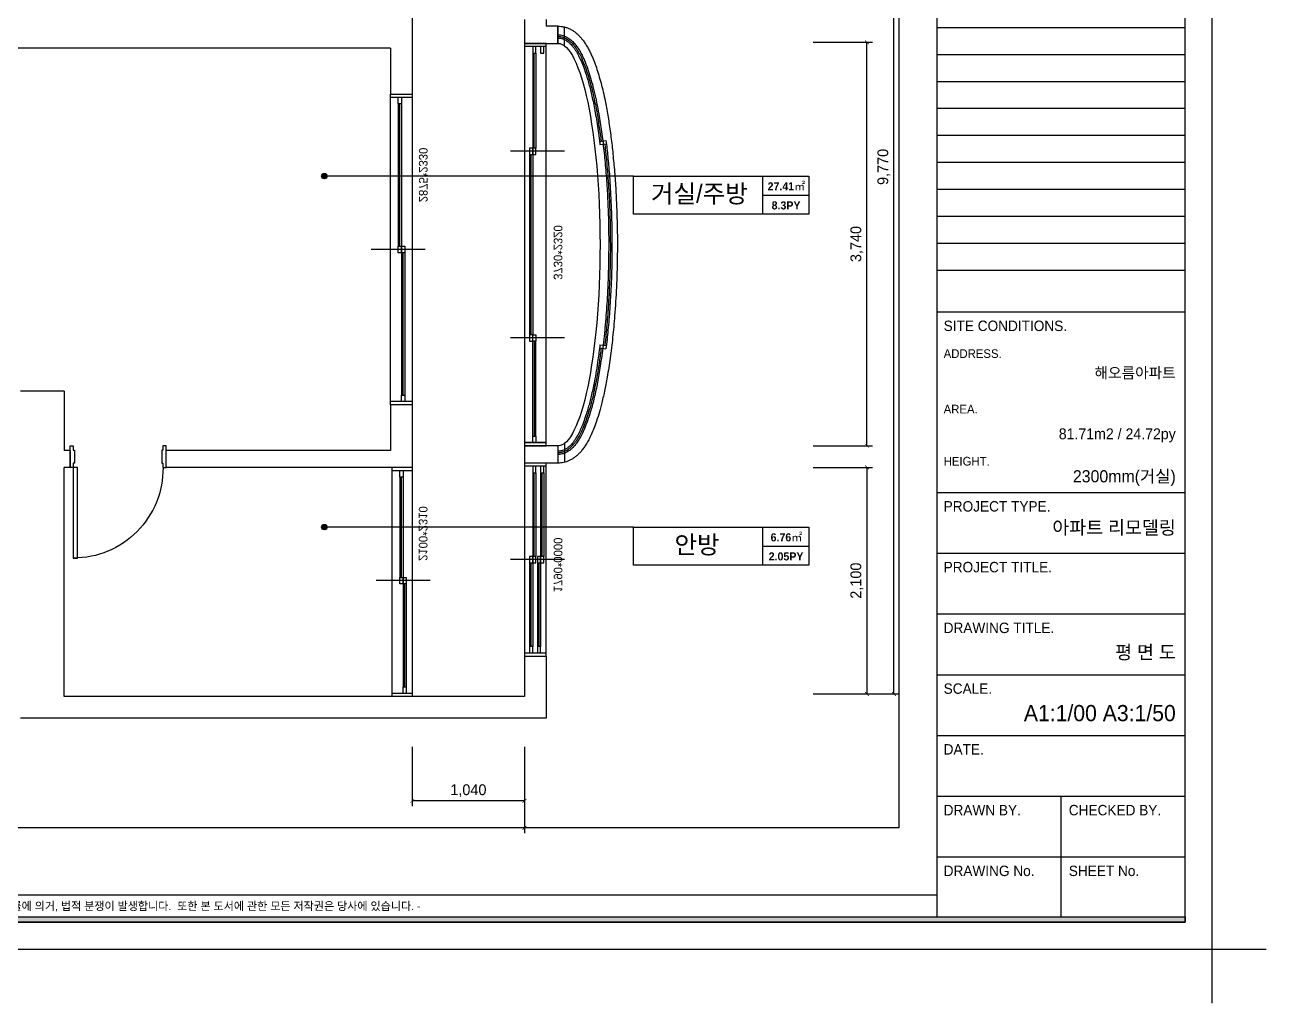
# Model space of a CAD drawing. Header units: inches. Extents: x 47110 to 180628, y 8205 to 35062.
# Drawn here: x 145971 to 157473, y 19212 to 28280 of the extents above; entities that cross this region are included whole.
import ezdxf
from ezdxf.enums import TextEntityAlignment as Align

# ---------------------------------------------------------------- set-up
doc = ezdxf.new("R2010")
doc.units = ezdxf.units.IN
doc.header["$LTSCALE"] = 100
doc.header["$MEASUREMENT"] = 0
doc.header["$PDSIZE"] = 700.071425
for name, color, linetype in [('0-ELC TEXT', 7, 'Continuous'), ('03-TEXT', 3, 'Continuous'), ('07-DIM', 1, 'Continuous'), ('CO-DO-FR', 7, 'Continuous'), ('CO-DOOR', 8, 'Continuous'), ('F-SYM', 7, 'Continuous'), ('FORM(YOURNAME)-11', 1, 'Continuous'), ('도면층2', 2, 'Continuous'), ('도면층4', 4, 'Continuous'), ('도면층5', 5, 'Continuous')]:
    doc.layers.add(name, color=color, linetype=linetype)
doc.styles.add('YOURNAME', font='HY울릉도M.TTF')
doc.styles.add('넥슨고딕', font='NEXONLv1GothicBold.ttf')
doc.styles.add('마감재', font='stylu.ttf')
doc.styles.add('코레일둥고', font='Korail_Round_Gothic_Medium.ttf')
doc.dimstyles.new('벽치수 Copy of DIM-50', dxfattribs={"dimscale": 50, "dimtxt": 2, "dimasz": 0.7, "dimexe": 1, "dimexo": 1, "dimgap": 0.7, "dimtad": 1, "dimdec": 0, "dimzin": 1, "dimdsep": 46, "dimlunit": 6, "dimtxsty": '마감재', "dimblk": 'ARCHTICK', "dimcen": -0.09, "dimclrd": 256, "dimclre": 256, "dimclrt": 3, "dimadec": 0, "dimazin": 0, "dimtfac": 1, "dimtdec": 0, "dimtix": 1, "dimtmove": 2, "dimatfit": 0, "dimldrblk": 'ARCHTICK', "dimfxl": 1, "dimtolj": 1, "dimtzin": 0, "dimarcsym": 0})

# ---------------------------------------------------------------- blocks, each defined once
blk = doc.blocks.new('FORM-PLAN')
at = {"layer": 'FORM(YOURNAME)-11'}
h = blk.add_hatch(color=256, dxfattribs=at)
h.dxf.hatch_style = 1
h.paths.add_polyline_path([(-71444, 55115), (10556, 55115), (10556, 54915), (-71444, 54915)])
h.paths.add_polyline_path([(-71444, -2085), (10556, -2085), (10556, -2285), (-71444, -2285)])
at = {"layer": 'Defpoints', "color": 158}
for p, q in [((1346, 54915), (1346, -2085)), ((1346, -1285), (-71444, -1285))]:
    blk.add_line(p, q, dxfattribs=at)
for points in [[(-71444, -2285), (10556, -2285), (10556, 55115), (-71444, 55115)], [(-69444, 53115), (-64, 53115), (-64, 1215), (-69444, 1215)]]:
    blk.add_lwpolyline(points, close=True, dxfattribs=at)
at = {"layer": 'Defpoints', "color": 1}
blk.add_lwpolyline([(11556, -5285), (11556, -3285), (13556, -3285)], dxfattribs=at)
at = {"layer": 'FORM(YOURNAME)-11', "color": 14}
for p, q in [((1346, 30893), (10556, 30893)), ((1346, 29893), (10556, 29893)), ((1346, 28893), (10556, 28893)), ((1346, 27893), (10556, 27893)), ((1346, 26893), (10556, 26893)), ((1346, 25893), (10556, 25893)), ((1346, 24893), (10556, 24893)), ((1346, 23893), (10556, 23893)), ((1346, 22893), (10556, 22893)), ((1346, 21893), (10556, 21893)), ((1346, 20344), (10556, 20344)), ((1346, 13651), (10556, 13651)), ((1346, 11398), (10556, 11398)), ((1346, 9146), (10556, 9146)), ((1346, 6893), (10556, 6893)), ((1346, 4641), (10556, 4641)), ((1346, 2388), (10556, 2388)), ((5951, 2388), (5951, -2085)), ((1346, 136), (10556, 136))]:
    blk.add_line(p, q, dxfattribs=at)
at = {"layer": 'FORM(YOURNAME)-11', "color": 250}
blk.add_lwpolyline([(-72444, -3285), (11556, -3285), (11556, 56115), (-72444, 56115)], close=True, dxfattribs=at)
at = {"layer": 'FORM(YOURNAME)-11'}
blk.add_lwpolyline([(-71444, -2085), (10556, -2085), (10556, -2285), (-71444, -2285)], close=True, dxfattribs=at)
at = {"layer": 'FORM(YOURNAME)-11', "color": 14, "style": 'YOURNAME'}
for s, height, p in [('SITE CONDITIONS.', 386.14, (1603, 19829)), ('PROJECT TYPE.', 386.14, (1603, 13136)), ('PROJECT TITLE.', 386.14, (1603, 10883)), ('DRAWING TITLE.', 386.14, (1603, 8631)), ('SCALE.', 386.1, (1603, 6378)), ('DATE.', 386.1, (1603, 4126)), ('DRAWN BY.', 386.1, (1603, 1873)), ('CHECKED BY.', 386.14, (6240, 1873)), ('DRAWING No.', 386.14, (1603, -379)), ('SHEET No.', 386.1, (6240, -379))]:
    blk.add_text(s, height=height, dxfattribs=at).set_placement(p, align=Align.MIDDLE_LEFT)
at = {"layer": 'FORM(YOURNAME)-11', "color": 251, "style": 'YOURNAME'}
for s, p in [('ADDRESS.', (1603, 18799)), ('AREA.', (1603, 16740)), ('HEIGHT.', (1603, 14809))]:
    blk.add_text(s, height=321.8, dxfattribs=at).set_placement(p, align=Align.MIDDLE_LEFT)
at = {"layer": 'FORM(YOURNAME)-11', "color": 1, "style": 'YOURNAME'}
blk.add_text("- 본 도서는 어떠한 경우에도 무단으로 도용할 수 없으며 도용시 '지적재산권' 보호에 관한 법률에 의거, 법적 분쟁이 발생합니다.  또한 본 도서에 관한 모든 저작권은 당사에 있습니다. -", height=300, dxfattribs=at).set_placement((-32990, -1685), align=Align.MIDDLE_CENTER)
at = {"layer": 'FORM(YOURNAME)-11', "color": 3, "style": 'YOURNAME'}
for tag, height, p in [('1', 450, (9905, 18188)), ('2', 450, (9905, 17544)), ('3', 450, (9905, 16257)), ('4', 450, (9905, 14326)), ('5', 515, (9905, 12009)), ('6', 515, (9905, 9757)), ('7', 515, (9905, 7504)), ('8', 515, (9905, 5252)), ('9', 515, (9905, 2999)), ('10', 515, (5655, 811)), ('11', 515, (9905, 747)), ('12', 515, (5655, -1441)), ('13', 515, (9905, -1441))]:
    blk.add_attdef(tag, text='', height=height, dxfattribs=at).set_placement(p, align=Align.MIDDLE_RIGHT)
blk = doc.blocks.new('_ArchTick')
at = {"color": 0, "linetype": 'ByBlock', "const_width": 0.15}
blk.add_lwpolyline([(-0.5, -0.5), (0.5, 0.5)], dxfattribs=at)
blk = doc.blocks.new('*D154')
at = {"layer": '07-DIM', "lineweight": -2, "transparency": 16777216}
for p, q in [((140271, 21587), (140271, 20787)), ((150601, 21587), (150601, 20787)), ((150601, 20837), (140271, 20837))]:
    blk.add_line(p, q, dxfattribs=at)
at = {"layer": 'Defpoints', "color": 0, "transparency": 16777216}
for p in [(140271, 21637), (150601, 21637), (140271, 20837)]:
    blk.add_point(p, dxfattribs=at)
at = {"layer": '07-DIM', "lineweight": -2, "transparency": 16777216, "xscale": 35, "yscale": 35, "zscale": 35, "rotation": 180}
blk.add_blockref('_ArchTick', (140271, 20837), dxfattribs=at)
at = {"layer": '07-DIM', "lineweight": -2, "transparency": 16777216, "xscale": 35, "yscale": 35, "zscale": 35}
blk.add_blockref('_ArchTick', (150601, 20837), dxfattribs=at)
at = {"layer": '07-DIM', "color": 3, "transparency": 16777216, "insert": (145436, 20931), "char_height": 100, "attachment_point": 5, "style": '마감재'}
blk.add_mtext('\\A1;10,330', dxfattribs=at)
blk = doc.blocks.new('fffsere')
at = {"layer": 'CO-DO-FR'}
for points in [[(55344, 24009), (55344, 24209), (55374, 24209), (55374, 24169), (55384, 24169), (55384, 24049), (55374, 24049), (55374, 24009), (55344, 24009)], [(56234, 24009), (56234, 24209), (56204, 24209), (56204, 24169), (56194, 24169), (56194, 24049), (56204, 24049), (56204, 24009), (56234, 24009)]]:
    blk.add_lwpolyline(points, close=True, dxfattribs=at)
at = {"layer": 'CO-DOOR'}
blk.add_lwpolyline([(56164, 23169), (56164, 24009), (56204, 24009), (56204, 23169)], close=True, dxfattribs=at)
blk.add_arc((56205, 24000), 832, 179.4153, 269.8986, dxfattribs=at)
at = {"layer": '도면층2'}
for p, q in [((53064, 28559), (53064, 27469)), ((51714, 28099), (51714, 27939)), ((51714, 28099), (51824, 28099)), ((51824, 28159), (51824, 28099)), ((52024, 28159), (52024, 27939)), ((52024, 27939), (51714, 27939)), ((53264, 27894), (53264, 27469)), ((53264, 27894), (56764, 27894)), ((53264, 27469), (53064, 27469)), ((56289, 24714), (56289, 24164)), ((56289, 24714), (56694, 24714)), ((53064, 24589), (53064, 24009)), ((53064, 24589), (53264, 24589)), ((53064, 24589), (53264, 24589)), ((53264, 24589), (53264, 24164)), ((51714, 24209), (52024, 24209)), ((51714, 24209), (51714, 24049)), ((52024, 24209), (52024, 24049)), ((53264, 24164), (55344, 24164)), ((55344, 24009), (55344, 24164)), ((56234, 24164), (56289, 24164)), ((56234, 24164), (56234, 24009)), ((51714, 24049), (52024, 24049)), ((53064, 24009), (55344, 24009)), ((56234, 24009), (56289, 24009)), ((56289, 21884), (56289, 24009)), ((51824, 22259), (51824, 21684)), ((52024, 22259), (51824, 22259)), ((52024, 22259), (52024, 21884)), ((52024, 21884), (56289, 21884)), ((51824, 21684), (56694, 21684))]:
    blk.add_line(p, q, dxfattribs=at)
at = {"layer": '도면층4'}
for p, q in [((51654, 27916), (51654, 28091)), ((51714, 27939), (51714, 28099)), ((51824, 24209), (51824, 27939)), ((51824, 27939), (52024, 27939)), ((51824, 27909), (52024, 27909)), ((51933, 26969), (51933, 27849)), ((52024, 27939), (52024, 24209)), ((53064, 27469), (53064, 24589)), ((53264, 27439), (53064, 27439)), ((53179, 26059), (53179, 27379)), ((53264, 24589), (53264, 27469)), ((51328, 27031), (51269, 27038)), ((51325, 27001), (51265, 27009)), ((51654, 26939), (52154, 26939)), ((51963, 25239), (51963, 26909)), ((52944, 26029), (53444, 26029)), ((53149, 24679), (53149, 25999)), ((51654, 25209), (52154, 25209)), ((51325, 25146), (51265, 25139)), ((51328, 25116), (51269, 25109)), ((51933, 25179), (51933, 24299)), ((53064, 24619), (53264, 24619)), ((51654, 24231), (51654, 24056)), ((51714, 24209), (51714, 24049)), ((52024, 24239), (51824, 24239)), ((51824, 24239), (52024, 24239)), ((52024, 24209), (51824, 24209)), ((51824, 24209), (52024, 24209)), ((55344, 24009), (55344, 24164)), ((51824, 22259), (51824, 24049)), ((51824, 24049), (52024, 24049)), ((52024, 24049), (52024, 22259)), ((51824, 24019), (52024, 24019)), ((51859, 23184), (51859, 23959)), ((51933, 23184), (51933, 23959)), ((53064, 24009), (53064, 21884)), ((53249, 23979), (53064, 23979)), ((53249, 21884), (53249, 24009)), ((53164, 22989), (53164, 23919)), ((51654, 23154), (52154, 23154)), ((51889, 22349), (51889, 23124)), ((51963, 22349), (51963, 23124)), ((52899, 22959), (53399, 22959)), ((53134, 21974), (53134, 22929)), ((52024, 22289), (51824, 22289)), ((52024, 22259), (51824, 22259)), ((53064, 21914), (53249, 21914))]:
    blk.add_line(p, q, dxfattribs=at)
for points in [[(51874, 27849), (51844, 27849), (51844, 27909), (51874, 27909)], [(51948, 27849), (51918, 27849), (51918, 27909), (51948, 27909)], [(53164, 27379), (53194, 27379), (53194, 27439), (53164, 27439)], [(51948, 26909), (51918, 26909), (51918, 26969), (51948, 26969)], [(51978, 26909), (51948, 26909), (51948, 26969), (51978, 26969)], [(53134, 25999), (53164, 25999), (53164, 26059), (53134, 26059)], [(53164, 25999), (53194, 25999), (53194, 26059), (53164, 26059)], [(51948, 25239), (51918, 25239), (51918, 25179), (51948, 25179)], [(51978, 25179), (51948, 25179), (51948, 25239), (51978, 25239)], [(53134, 24619), (53164, 24619), (53164, 24679), (53134, 24679)], [(51948, 24299), (51918, 24299), (51918, 24239), (51948, 24239)], [(51874, 23959), (51844, 23959), (51844, 24019), (51874, 24019)], [(51948, 23959), (51918, 23959), (51918, 24019), (51948, 24019)], [(53149, 23919), (53179, 23919), (53179, 23979), (53149, 23979)], [(51874, 23124), (51844, 23124), (51844, 23184), (51874, 23184)], [(51904, 23124), (51874, 23124), (51874, 23184), (51904, 23184)], [(51948, 23124), (51918, 23124), (51918, 23184), (51948, 23184)], [(51978, 23124), (51948, 23124), (51948, 23184), (51978, 23184)], [(53119, 22929), (53149, 22929), (53149, 22989), (53119, 22989)], [(53149, 22929), (53179, 22929), (53179, 22989), (53149, 22989)], [(51904, 22289), (51874, 22289), (51874, 22349), (51904, 22349)], [(51978, 22289), (51948, 22289), (51948, 22349), (51978, 22349)], [(53119, 21914), (53149, 21914), (53149, 21974), (53119, 21974)]]:
    blk.add_lwpolyline(points, close=True, dxfattribs=at)
blk.add_ellipse((51714, 26074), major_axis=(0, -1865), ratio=0.209115, start_param=3.141593, end_param=6.283185, dxfattribs=at)
for points, knots in [([(51714, 28099), (51703, 28099), (51693, 28098), (51673, 28095), (51663, 28093), (51643, 28089), (51634, 28086), (51616, 28079), (51607, 28075), (51591, 28066), (51583, 28062), (51568, 28052), (51560, 28047), (51547, 28036), (51540, 28030), (51527, 28019), (51521, 28013), (51510, 28001), (51504, 27995), (51494, 27983), (51488, 27976), (51476, 27960), (51468, 27949), (51454, 27928), (51448, 27917), (51435, 27894), (51429, 27883), (51416, 27859), (51411, 27847), (51399, 27821), (51393, 27808), (51380, 27775), (51372, 27753), (51356, 27709), (51349, 27686), (51334, 27639), (51327, 27614), (51313, 27563), (51306, 27537), (51293, 27482), (51287, 27454), (51272, 27382), (51264, 27337), (51247, 27244), (51240, 27196), (51226, 27096), (51219, 27045), (51207, 26940), (51202, 26886), (51192, 26777), (51187, 26721), (51179, 26608), (51176, 26550), (51169, 26403), (51166, 26313), (51163, 26131), (51163, 26040), (51166, 25858), (51168, 25767), (51176, 25589), (51182, 25501), (51194, 25346), (51200, 25279), (51214, 25148), (51221, 25084), (51238, 24961), (51248, 24902), (51266, 24800), (51274, 24756), (51292, 24672), (51301, 24632), (51319, 24562), (51327, 24531), (51345, 24472), (51354, 24444), (51371, 24396), (51379, 24375), (51395, 24335), (51403, 24316), (51419, 24283), (51426, 24268), (51442, 24241), (51450, 24227), (51465, 24204), (51472, 24193), (51487, 24173), (51495, 24163), (51510, 24146), (51517, 24138), (51532, 24124), (51540, 24116), (51556, 24104), (51564, 24098), (51579, 24088), (51588, 24083), (51605, 24074), (51614, 24070), (51631, 24063), (51640, 24060), (51656, 24055), (51665, 24053), (51682, 24051), (51691, 24050), (51705, 24049), (51709, 24049), (51714, 24049)], [3.141593, 3.141593, 3.141593, 3.141593, 3.168318, 3.168318, 3.195044, 3.195044, 3.221769, 3.221769, 3.248494, 3.248494, 3.27522, 3.27522, 3.301945, 3.301945, 3.328671, 3.328671, 3.355396, 3.355396, 3.382122, 3.382122, 3.408847, 3.408847, 3.449894, 3.449894, 3.49094, 3.49094, 3.531987, 3.531987, 3.573034, 3.573034, 3.61408, 3.61408, 3.676622, 3.676622, 3.739165, 3.739165, 3.801707, 3.801707, 3.864249, 3.864249, 3.926792, 3.926792, 4.020706, 4.020706, 4.114621, 4.114621, 4.208536, 4.208536, 4.30245, 4.30245, 4.396365, 4.396365, 4.49028, 4.49028, 4.634291, 4.634291, 4.778302, 4.778302, 4.922313, 4.922313, 5.066325, 5.066325, 5.181637, 5.181637, 5.296949, 5.296949, 5.41226, 5.41226, 5.503569, 5.503569, 5.594878, 5.594878, 5.670836, 5.670836, 5.746794, 5.746794, 5.807886, 5.807886, 5.868978, 5.868978, 5.918382, 5.918382, 5.967786, 5.967786, 6.008559, 6.008559, 6.049333, 6.049333, 6.083253, 6.083253, 6.117174, 6.117174, 6.145316, 6.145316, 6.173458, 6.173458, 6.2016, 6.2016, 6.224938, 6.224938, 6.248275, 6.248275, 6.271612, 6.271612, 6.283185, 6.283185, 6.283185, 6.283185]), ([(51714, 28004), (51708, 28004), (51702, 28003), (51691, 28002), (51687, 28001), (51677, 27999), (51672, 27998), (51663, 27995), (51659, 27993), (51647, 27989), (51640, 27985), (51627, 27978), (51621, 27973), (51609, 27964), (51603, 27959), (51592, 27949), (51586, 27944), (51575, 27932), (51570, 27926), (51558, 27911), (51551, 27902), (51538, 27882), (51532, 27872), (51517, 27846), (51508, 27830), (51492, 27796), (51484, 27778), (51468, 27740), (51461, 27720), (51446, 27678), (51439, 27656), (51425, 27610), (51418, 27586), (51404, 27536), (51398, 27510), (51382, 27443), (51373, 27400), (51355, 27310), (51347, 27264), (51332, 27167), (51324, 27116), (51316, 27054), (51315, 27044), (51314, 27033)], [3.141593, 3.141593, 3.141593, 3.141593, 3.166318, 3.166318, 3.187264, 3.187264, 3.20821, 3.20821, 3.229156, 3.229156, 3.262365, 3.262365, 3.295574, 3.295574, 3.328782, 3.328782, 3.361991, 3.361991, 3.3952, 3.3952, 3.440977, 3.440977, 3.486755, 3.486755, 3.550178, 3.550178, 3.613602, 3.613602, 3.677025, 3.677025, 3.740448, 3.740448, 3.803872, 3.803872, 3.867295, 3.867295, 3.964001, 3.964001, 4.060707, 4.060707, 4.157413, 4.157413, 4.177157, 4.177157, 4.177157, 4.177157]), ([(51280, 27007), (51278, 26992), (51277, 26977), (51267, 26893), (51261, 26823), (51249, 26673), (51243, 26593), (51235, 26430), (51232, 26348), (51229, 26182), (51228, 26098), (51229, 25932), (51231, 25848), (51237, 25684), (51241, 25602), (51250, 25457), (51255, 25393), (51266, 25268), (51272, 25207), (51280, 25145), (51280, 25143), (51280, 25141)], [4.195377, 4.195377, 4.195377, 4.195377, 4.222598, 4.222598, 4.345169, 4.345169, 4.477941, 4.477941, 4.610712, 4.610712, 4.743484, 4.743484, 4.876255, 4.876255, 5.009026, 5.009026, 5.117207, 5.117207, 5.225387, 5.225387, 5.229401, 5.229401, 5.229401, 5.229401]), ([(51314, 25114), (51319, 25073), (51324, 25032), (51338, 24941), (51346, 24891), (51363, 24797), (51372, 24752), (51390, 24667), (51400, 24627), (51419, 24557), (51428, 24526), (51444, 24474), (51452, 24452), (51467, 24409), (51475, 24389), (51492, 24351), (51500, 24333), (51516, 24302), (51523, 24289), (51537, 24267), (51543, 24258), (51555, 24240), (51562, 24232), (51575, 24216), (51581, 24209), (51595, 24195), (51602, 24189), (51617, 24177), (51624, 24172), (51639, 24163), (51645, 24160), (51659, 24154), (51666, 24151), (51678, 24148), (51683, 24147), (51695, 24145), (51701, 24144), (51709, 24144), (51711, 24144), (51714, 24144)], [5.247621, 5.247621, 5.247621, 5.247621, 5.324675, 5.324675, 5.424788, 5.424788, 5.521763, 5.521763, 5.618738, 5.618738, 5.699752, 5.699752, 5.76575, 5.76575, 5.831749, 5.831749, 5.897747, 5.897747, 5.951128, 5.951128, 5.993839, 5.993839, 6.036549, 6.036549, 6.077683, 6.077683, 6.118817, 6.118817, 6.15995, 6.15995, 6.191936, 6.191936, 6.223923, 6.223923, 6.247082, 6.247082, 6.273818, 6.273818, 6.283185, 6.283185, 6.283185, 6.283185]), ([(51325, 25146), (51331, 25098), (51337, 25052), (51353, 24937), (51364, 24870), (51384, 24765), (51393, 24724), (51411, 24647), (51420, 24610), (51438, 24543), (51448, 24512), (51466, 24457), (51475, 24432), (51491, 24390), (51499, 24373), (51514, 24339), (51522, 24324), (51536, 24298), (51542, 24288), (51553, 24270), (51558, 24263), (51567, 24249), (51572, 24242), (51581, 24231), (51585, 24227), (51593, 24218), (51597, 24214), (51605, 24206), (51609, 24203), (51620, 24194), (51626, 24189), (51640, 24180), (51647, 24176), (51660, 24170), (51666, 24167), (51676, 24164), (51679, 24163), (51685, 24162), (51689, 24161), (51695, 24160), (51699, 24159), (51705, 24159), (51708, 24159), (51712, 24159), (51713, 24159), (51714, 24159)], [5.229334, 5.229334, 5.229334, 5.229334, 5.316844, 5.316844, 5.451769, 5.451769, 5.542972, 5.542972, 5.633865, 5.633865, 5.717545, 5.717545, 5.794034, 5.794034, 5.8552, 5.8552, 5.916366, 5.916366, 5.961428, 5.961428, 5.996458, 5.996458, 6.031489, 6.031489, 6.056961, 6.056961, 6.082434, 6.082434, 6.107906, 6.107906, 6.146411, 6.146411, 6.184916, 6.184916, 6.216404, 6.216404, 6.232502, 6.232502, 6.248601, 6.248601, 6.2647, 6.2647, 6.279716, 6.279716, 6.283185, 6.283185, 6.283185, 6.283185])]:
    blk.add_open_spline(points, degree=3, knots=knots, dxfattribs=at)
at = {"layer": '도면층5'}
for p, q in [((51918, 27849), (51918, 26969)), ((51948, 27849), (51948, 26969)), ((53164, 27379), (53164, 26059)), ((53194, 27379), (53194, 26059)), ((51948, 26909), (51948, 25239)), ((51978, 26909), (51978, 25239)), ((53134, 25999), (53134, 24679)), ((53164, 25999), (53164, 24679)), ((51918, 24299), (51918, 25179)), ((51948, 24299), (51948, 25179)), ((51844, 23959), (51844, 23184)), ((51874, 23959), (51874, 23184)), ((51918, 23959), (51918, 23184)), ((51948, 23959), (51948, 23184)), ((53149, 23919), (53149, 22989)), ((53179, 23919), (53179, 22989)), ((51874, 23124), (51874, 22349)), ((51904, 23124), (51904, 22349)), ((51948, 23124), (51948, 22349)), ((51978, 23124), (51978, 22349)), ((53119, 22929), (53119, 21974)), ((53149, 22929), (53149, 21974))]:
    blk.add_line(p, q, dxfattribs=at)
for points, knots in [([(51714, 28019), (51705, 28019), (51697, 28018), (51681, 28016), (51673, 28014), (51658, 28009), (51650, 28006), (51636, 28000), (51629, 27996), (51616, 27988), (51610, 27984), (51597, 27974), (51591, 27969), (51580, 27959), (51574, 27953), (51564, 27941), (51558, 27935), (51546, 27920), (51538, 27910), (51524, 27888), (51517, 27877), (51504, 27854), (51497, 27842), (51485, 27816), (51478, 27803), (51466, 27775), (51460, 27760), (51445, 27721), (51436, 27696), (51418, 27642), (51410, 27614), (51393, 27554), (51385, 27523), (51370, 27459), (51363, 27425), (51349, 27356), (51342, 27320), (51326, 27231), (51318, 27176), (51302, 27064), (51295, 27006), (51282, 26886), (51276, 26825), (51266, 26699), (51261, 26635), (51254, 26505), (51251, 26440), (51246, 26307), (51245, 26240), (51243, 26079), (51244, 25984), (51247, 25797), (51251, 25703), (51260, 25535), (51265, 25459), (51277, 25312), (51284, 25240), (51300, 25100), (51309, 25033), (51327, 24915), (51335, 24864), (51353, 24766), (51363, 24719), (51384, 24631), (51394, 24589), (51414, 24518), (51423, 24489), (51442, 24434), (51452, 24408), (51470, 24364), (51478, 24345), (51495, 24310), (51504, 24293), (51520, 24266), (51527, 24254), (51543, 24232), (51550, 24222), (51565, 24204), (51572, 24196), (51587, 24182), (51594, 24176), (51608, 24165), (51615, 24160), (51628, 24152), (51636, 24148), (51650, 24141), (51658, 24138), (51673, 24134), (51679, 24132), (51693, 24130), (51700, 24129), (51709, 24129), (51711, 24129), (51714, 24129)], [3.141593, 3.141593, 3.141593, 3.141593, 3.173311, 3.173311, 3.20503, 3.20503, 3.236748, 3.236748, 3.268467, 3.268467, 3.300186, 3.300186, 3.331904, 3.331904, 3.363623, 3.363623, 3.395341, 3.395341, 3.443287, 3.443287, 3.491233, 3.491233, 3.539178, 3.539178, 3.587124, 3.587124, 3.63507, 3.63507, 3.711402, 3.711402, 3.787733, 3.787733, 3.864065, 3.864065, 3.940397, 3.940397, 4.016729, 4.016729, 4.123898, 4.123898, 4.231068, 4.231068, 4.338237, 4.338237, 4.445407, 4.445407, 4.552576, 4.552576, 4.659745, 4.659745, 4.809975, 4.809975, 4.960205, 4.960205, 5.086499, 5.086499, 5.212792, 5.212792, 5.339086, 5.339086, 5.44248, 5.44248, 5.545875, 5.545875, 5.649269, 5.649269, 5.72978, 5.72978, 5.810291, 5.810291, 5.874476, 5.874476, 5.93866, 5.93866, 5.989571, 5.989571, 6.040481, 6.040481, 6.081352, 6.081352, 6.122223, 6.122223, 6.154904, 6.154904, 6.187585, 6.187585, 6.220266, 6.220266, 6.247514, 6.247514, 6.274762, 6.274762, 6.283185, 6.283185, 6.283185, 6.283185]), ([(51714, 27989), (51710, 27989), (51705, 27988), (51697, 27988), (51692, 27987), (51683, 27985), (51679, 27984), (51670, 27982), (51666, 27980), (51658, 27977), (51653, 27975), (51644, 27970), (51639, 27967), (51630, 27961), (51625, 27958), (51616, 27950), (51611, 27946), (51602, 27938), (51597, 27933), (51587, 27922), (51582, 27916), (51571, 27904), (51566, 27897), (51557, 27883), (51552, 27876), (51542, 27861), (51538, 27853), (51528, 27836), (51524, 27828), (51511, 27801), (51502, 27782), (51485, 27742), (51477, 27721), (51458, 27668), (51448, 27636), (51428, 27567), (51418, 27531), (51400, 27455), (51391, 27415), (51373, 27323), (51363, 27270), (51345, 27158), (51337, 27099), (51328, 27026), (51326, 27013), (51325, 27001)], [3.141593, 3.141593, 3.141593, 3.141593, 3.160837, 3.160837, 3.182628, 3.182628, 3.204419, 3.204419, 3.22621, 3.22621, 3.248001, 3.248001, 3.275456, 3.275456, 3.302912, 3.302912, 3.330368, 3.330368, 3.360918, 3.360918, 3.395873, 3.395873, 3.430828, 3.430828, 3.465472, 3.465472, 3.500117, 3.500117, 3.534761, 3.534761, 3.60405, 3.60405, 3.673339, 3.673339, 3.765181, 3.765181, 3.857022, 3.857022, 3.948863, 3.948863, 4.059057, 4.059057, 4.173155, 4.173155, 4.195444, 4.195444, 4.195444, 4.195444]), ([(51269, 27038), (51263, 26990), (51257, 26941), (51247, 26838), (51242, 26784), (51232, 26656), (51228, 26581), (51220, 26416), (51217, 26326), (51213, 26144), (51213, 26053), (51215, 25871), (51218, 25780), (51225, 25620), (51229, 25550), (51238, 25413), (51244, 25346), (51256, 25222), (51262, 25165), (51269, 25109)], [4.177227, 4.177227, 4.177227, 4.177227, 4.265627, 4.265627, 4.357633, 4.357633, 4.482099, 4.482099, 4.626907, 4.626907, 4.771716, 4.771716, 4.916524, 4.916524, 5.031032, 5.031032, 5.14554, 5.14554, 5.247551, 5.247551, 5.247551, 5.247551])]:
    blk.add_open_spline(points, degree=3, knots=knots, dxfattribs=at)
at = {"layer": '도면층4', "style": '코레일둥고'}
for s, p in [('2875*2330', (53002, 26466)), ('3730*2320', (51753, 25747)), ('2100*2310', (53003, 23142)), ('1790*0000', (51753, 22852))]:
    blk.add_text(s, height=80, rotation=90, dxfattribs=at).set_placement(p)
blk = doc.blocks.new('*D155')
at = {"layer": '07-DIM', "lineweight": -2, "transparency": 16777216}
for p, q in [((149561, 21587), (149561, 21037)), ((150601, 21587), (150601, 21037)), ((150601, 21087), (149561, 21087))]:
    blk.add_line(p, q, dxfattribs=at)
at = {"layer": 'Defpoints', "color": 0, "transparency": 16777216}
for p in [(149561, 21637), (150601, 21637), (149561, 21087)]:
    blk.add_point(p, dxfattribs=at)
at = {"layer": '07-DIM', "lineweight": -2, "transparency": 16777216, "xscale": 35, "yscale": 35, "zscale": 35, "rotation": 180}
blk.add_blockref('_ArchTick', (149561, 21087), dxfattribs=at)
at = {"layer": '07-DIM', "lineweight": -2, "transparency": 16777216, "xscale": 35, "yscale": 35, "zscale": 35}
blk.add_blockref('_ArchTick', (150601, 21087), dxfattribs=at)
at = {"layer": '07-DIM', "color": 3, "transparency": 16777216, "insert": (150081, 21181), "char_height": 100, "attachment_point": 5, "style": '마감재'}
blk.add_mtext('\\A1;1,040', dxfattribs=at)
blk = doc.blocks.new('*D156')
at = {"layer": '07-DIM', "lineweight": -2, "transparency": 16777216}
for p, q in [((153274, 31848), (154074, 31848)), ((154024, 22078), (154024, 31848)), ((153274, 22078), (154074, 22078))]:
    blk.add_line(p, q, dxfattribs=at)
at = {"layer": 'Defpoints', "color": 0, "transparency": 16777216}
for p in [(153224, 31848), (154024, 31848), (153224, 22078)]:
    blk.add_point(p, dxfattribs=at)
at = {"layer": '07-DIM', "lineweight": -2, "transparency": 16777216, "xscale": 35, "yscale": 35, "zscale": 35}
for p, rotation in [((154024, 31848), 90), ((154024, 22078), 270)]:
    blk.add_blockref('_ArchTick', p, dxfattribs=dict(at, rotation=rotation))
at = {"layer": '07-DIM', "color": 3, "transparency": 16777216, "insert": (153930, 26963), "char_height": 100, "attachment_point": 5, "rotation": 90, "style": '마감재'}
blk.add_mtext('\\A1;9,770', dxfattribs=at)
blk = doc.blocks.new('*D158')
at = {"layer": '07-DIM', "lineweight": -2, "transparency": 16777216}
for p, q in [((153274, 24178), (153824, 24178)), ((153774, 24178), (153774, 22078)), ((153274, 22078), (153824, 22078))]:
    blk.add_line(p, q, dxfattribs=at)
at = {"layer": 'Defpoints', "color": 0, "transparency": 16777216}
for p in [(153224, 24178), (153224, 22078), (153774, 22078)]:
    blk.add_point(p, dxfattribs=at)
at = {"layer": '07-DIM', "lineweight": -2, "transparency": 16777216, "xscale": 35, "yscale": 35, "zscale": 35}
for p, rotation in [((153774, 24178), 90), ((153774, 22078), 270)]:
    blk.add_blockref('_ArchTick', p, dxfattribs=dict(at, rotation=rotation))
at = {"layer": '07-DIM', "color": 3, "transparency": 16777216, "insert": (153680, 23128), "char_height": 100, "attachment_point": 5, "rotation": 90, "style": '마감재'}
blk.add_mtext('\\A1;2,100', dxfattribs=at)
blk = doc.blocks.new('*D159')
at = {"layer": '07-DIM', "lineweight": -2, "transparency": 16777216}
for p, q in [((153274, 28118), (153824, 28118)), ((153774, 24378), (153774, 28118)), ((153274, 24378), (153824, 24378))]:
    blk.add_line(p, q, dxfattribs=at)
at = {"layer": 'Defpoints', "color": 0, "transparency": 16777216}
for p in [(153224, 28118), (153774, 28118), (153224, 24378)]:
    blk.add_point(p, dxfattribs=at)
at = {"layer": '07-DIM', "lineweight": -2, "transparency": 16777216, "xscale": 35, "yscale": 35, "zscale": 35}
for p, rotation in [((153774, 28118), 90), ((153774, 24378), 270)]:
    blk.add_blockref('_ArchTick', p, dxfattribs=dict(at, rotation=rotation))
at = {"layer": '07-DIM', "color": 3, "transparency": 16777216, "insert": (153680, 26248), "char_height": 100, "attachment_point": 5, "rotation": 90, "style": '마감재'}
blk.add_mtext('\\A1;3,740', dxfattribs=at)

msp = doc.modelspace()

# ---------------------------------------------------------------- hatches: boundary and pattern name
at = {"layer": '0-ELC TEXT'}
h = msp.add_hatch(color=256, dxfattribs=at)
h.dxf.hatch_style = 1
edge = h.paths.add_edge_path()
edge.add_arc((148746.3, 26877.5), 25, 0, 360)
h = msp.add_hatch(color=256, dxfattribs=at)
h.dxf.hatch_style = 1
edge = h.paths.add_edge_path()
edge.add_arc((148746.3, 23624), 25, 0, 360)

# ---------------------------------------------------------------- linework, layer by layer
for p, q in [((151609.9, 26877.5), (148746.3, 26877.5)), ((152809.9, 26523.7), (152809.9, 26877.5)), ((152809.9, 26700.6), (153234.6, 26700.6)), ((151609.9, 23624), (148746.3, 23624)), ((152809.9, 23270.2), (152809.9, 23624)), ((152809.9, 23447.1), (153234.6, 23447.1))]:
    msp.add_line(p, q, dxfattribs=at)
for points in [[(151609.9, 26877.5), (153234.6, 26877.5), (153234.6, 26523.7), (151609.9, 26523.7)], [(151609.9, 23624), (153234.6, 23624), (153234.6, 23270.2), (151609.9, 23270.2)]]:
    msp.add_lwpolyline(points, close=True, dxfattribs=at)
for centre in [(148746.3, 26877.5), (148746.3, 23624)]:
    msp.add_circle(centre, 25, dxfattribs=at)

# ---------------------------------------------------------------- block references
at = {"xscale": -1}
msp.add_blockref('fffsere', (202624.6, 169), dxfattribs=at)
at = {"layer": 'F-SYM'}
ref = msp.add_blockref('FORM-PLAN', (154083.6, 20532.8), dxfattribs=dict(at, xscale=0.2500000000000001, yscale=0.2500000000000001, zscale=0.2500000000000001))
ref.add_attrib('4', '2300mm(거실)', dxfattribs={"layer": 'FORM(YOURNAME)-11', "color": 3, "height": 112.5, "style": 'YOURNAME'}).set_placement((156634.8, 24095.6), align=Align.MIDDLE_RIGHT)
ref.add_attrib('3', '81.71m2 / 24.72py', dxfattribs={"layer": 'FORM(YOURNAME)-11', "color": 3, "height": 100, "style": 'YOURNAME'}).set_placement((156634.8, 24489.2), align=Align.MIDDLE_RIGHT)
ref.add_attrib('1', '해오름아파트', dxfattribs={"layer": 'FORM(YOURNAME)-11', "color": 3, "height": 100, "style": 'YOURNAME'}).set_placement((156634.8, 25054.1), align=Align.MIDDLE_RIGHT)
ref.add_attrib('5', '아파트 리모델링', dxfattribs={"layer": 'FORM(YOURNAME)-11', "color": 3, "height": 125, "style": 'YOURNAME'}).set_placement((156634.8, 23619.5), align=Align.MIDDLE_RIGHT)
ref.add_attrib('7', '평 면 도', dxfattribs={"layer": 'FORM(YOURNAME)-11', "color": 3, "height": 125, "style": 'YOURNAME'}).set_placement((156634.8, 22464.3), align=Align.MIDDLE_RIGHT)
ref.add_attrib('8', 'A1:1/00 A3:1/50', dxfattribs={"layer": 'FORM(YOURNAME)-11', "color": 3, "height": 150, "style": 'YOURNAME'}).set_placement((156634.8, 21900.5), align=Align.MIDDLE_RIGHT)

# ---------------------------------------------------------------- texts
at = {"layer": '03-TEXT'}
for s, height, style, p in [('거실/주방', 166.67, '코레일둥고', (152221, 26631.2)), ('27.41㎡', 75, '넥슨고딕', (153027.3, 26745.7)), ('8.3PY', 75, '넥슨고딕', (153024.3, 26568.8)), ('6.76㎡', 75, '넥슨고딕', (153028, 23492.2)), ('안방', 166.67, '코레일둥고', (152199.3, 23377.7)), ('2.05PY', 75, '넥슨고딕', (153024.3, 23315.3))]:
    msp.add_text(s, height=height, dxfattribs=dict(at, style=style)).set_placement(p, align=Align.CENTER)

# ---------------------------------------------------------------- dimensions: what is measured, and where the dimension line sits
at = {"layer": '07-DIM'}
for base, p1, p2, angle, picture, middle in [((154024.5, 31847.7), (153224.5, 22077.7), (153224.5, 31847.7), 90, '*D156', (153930.1, 26962.7)), ((153774.5, 28117.7), (153224.5, 24377.7), (153224.5, 28117.7), 90, '*D159', (153680.1, 26247.7)), ((153774.5, 22077.7), (153224.5, 24177.7), (153224.5, 22077.7), 90, '*D158', (153680.1, 23127.7)), ((140271, 20836.6), (150601, 21636.6), (140271, 21636.6), 180, '*D154', (145436, 20930.9))]:
    dim = msp.add_linear_dim(base=base, p1=p1, p2=p2, angle=angle, dimstyle='벽치수 Copy of DIM-50', dxfattribs=at)
    dim.commit()
    dim.dimension.update_dxf_attribs({"geometry": picture, "text_midpoint": middle})
dim = msp.add_linear_dim(base=(149561, 21086.6), p1=(150601, 21636.6), p2=(149561, 21636.6), dimstyle='벽치수 Copy of DIM-50', override={"dimtfill": 0}, dxfattribs=at)
dim.commit()
dim.dimension.update_dxf_attribs({"geometry": '*D155', "text_midpoint": (150081, 21180.9)})

doc.saveas('drawing.dxf')
